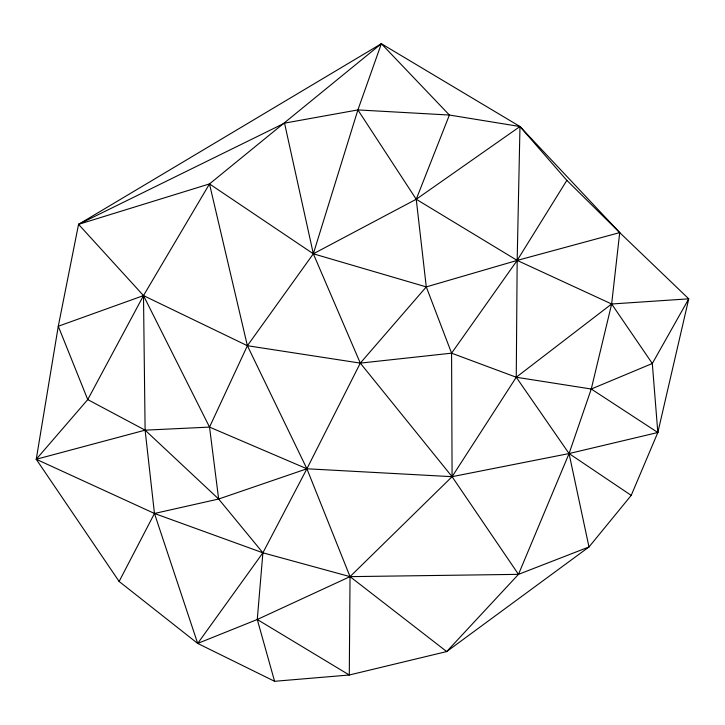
<?xml version="1.0" encoding="UTF-8"?>
<svg xmlns="http://www.w3.org/2000/svg" width="725" height="725" viewBox="0 0 725 725"><rect width="100%" height="100%" fill="white"/><g stroke="black" fill="none" stroke-linecap="round" stroke-linejoin="round"><path stroke-width="1.09" d="M78.554 224.351L209.489 183.923L247.388 345.716L306.902 468.776L350.039 576.638L349.287 675.011L274.594 681.292L197.689 643.428L119.117 581.459L36.25 459.269L58.281 326.25L78.554 224.351L381.359 43.708L519.979 126.531L619.721 232.607L688.75 298.836L657.829 432.508L631.212 495.383L588.99 546.967L446.7 651.567L349.287 675.011L257.275 619.494L197.689 643.428L154.461 513.472L145.109 430.161L143.496 295.601L209.489 183.923L381.359 43.708L449.391 115.039L519.979 126.531L566.841 180.362L619.721 232.607L611.646 303.993L591.265 389.017L569.062 453.56L518.475 574.354L446.7 651.567L350.039 576.638L262.894 552.803L154.461 513.472L36.25 459.269L87.743 399.602L143.496 295.601L78.554 224.351L284.535 123.132L357.896 109.919L449.391 115.039L416.232 199.266L426.282 286.901L451.584 353.166L452.083 476.678L518.475 574.354L588.99 546.967L569.062 453.56L516.254 377.245L451.584 353.166L360.298 363.116L247.388 345.716L143.496 295.601L58.281 326.25L87.743 399.602L145.109 430.161L218.651 499.027L262.894 552.803L257.275 619.494L274.594 681.292M119.117 581.459L154.461 513.472L218.651 499.027L209.534 427.097L247.388 345.716L313.336 253.795L357.896 109.919L381.359 43.708M197.689 643.428L262.894 552.803L306.902 468.776L360.298 363.116L426.282 286.901L517.17 260.411L619.721 232.607M566.841 180.362L517.17 260.411L451.584 353.166M257.275 619.494L350.039 576.638L452.083 476.678L516.254 377.245L611.646 303.993L688.75 298.836L652.31 363.506L657.829 432.508L569.062 453.56L452.083 476.678L306.902 468.776L209.534 427.097L145.109 430.161L36.25 459.269M209.489 183.923L313.336 253.795L416.232 199.266L519.979 126.531L517.17 260.411L516.254 377.245L591.265 389.017L657.829 432.508M591.265 389.017L652.31 363.506L611.646 303.993L517.17 260.411L416.232 199.266L357.896 109.919M218.651 499.027L306.902 468.776M350.039 576.638L518.475 574.354M284.535 123.132L313.336 253.795L426.282 286.901M569.062 453.56L631.212 495.383M452.083 476.678L360.298 363.116L313.336 253.795M143.496 295.601L209.534 427.097"/></g></svg>
